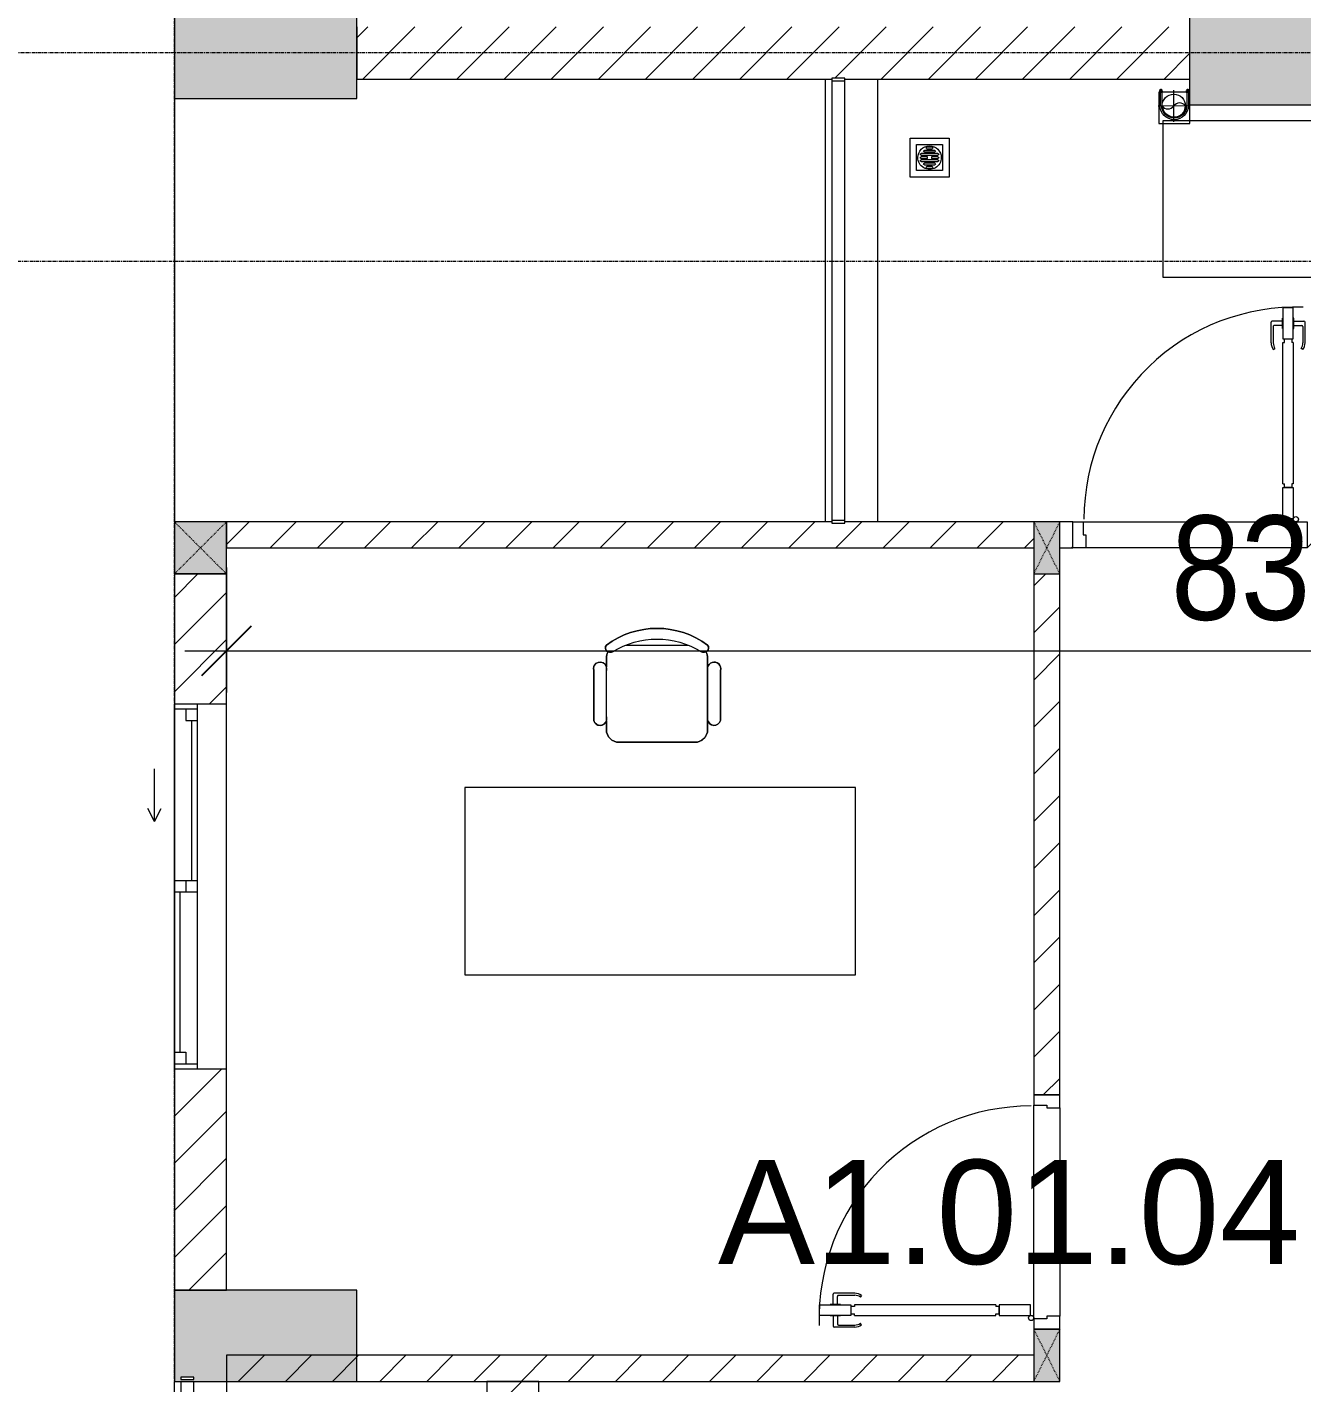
# Model space of a CAD drawing. Header units: millimetres. Extents: x 962 to 241049, y -15958 to 84407.
# Drawn here: x 96266 to 101162, y 40231 to 45436 of the extents above; entities that cross this region are included whole.
import ezdxf

# ---------------------------------------------------------------- set-up
doc = ezdxf.new("R2010")
doc.units = ezdxf.units.MM
for name, pattern in [('Dash', [6, 3, -3]), ('Grid Line', [22.225, 12.7, -3.175, 3.175, -3.175]), ('IMPORT-CENTER _3_', [10.16, 6.35, -1.27, 1.27, -1.27])]:
    doc.linetypes.add(name, pattern=pattern)
for name, color, linetype, lineweight in [('0-1', 7, 'Continuous', 5), ('A-ANNO-DIMS', 211, 'Continuous', 9), ('A-ANNO-DIMS-160', 211, 'Continuous', 9), ('A-AREA-IDEN', 2, 'Continuous', 9), ('A-DETL-GENF-1', 9, 'Continuous', 9), ('A-DOOR-1', 254, 'Continuous', 9), ('A-DOOR-2', 9, 'Continuous', 9), ('A-FLOR-1', 250, 'Continuous', 9), ('A-FLOR-2', 9, 'Continuous', 9), ('A-FLOR-HRAL', 11, 'Continuous', 9), ('A-FLOR-HRAL-1', 254, 'Continuous', 9), ('A-FLOR-HRAL-2', 9, 'Continuous', 9), ('A-GLAZ', 151, 'Continuous', 9), ('A-WALL', 113, 'Continuous', 9), ('A-WALL-1', 253, 'Continuous', 18), ('A-WALL-2', 9, 'Continuous', 9), ('A-WALL-3', 113, 'Continuous', 18), ('A-WALL-PATT-1', 10, 'Continuous', 9), ('A-WALL-PATT-2', 111, 'Continuous', 9), ('G-IMPT', 8, 'Continuous', 9), ('G-IMPT-1', 254, 'Continuous', 9), ('G-IMPT-2', 8, 'IMPORT-CENTER _3_', 9), ('I-FURN', 30, 'Continuous', 9), ('I-FURN-1', 254, 'Continuous', 9), ('M-EQPM', 50, 'Continuous', 9), ('S-COLS', 52, 'Continuous', 9), ('S-COLS-1', 52, 'Continuous', 5), ('S-COLS-2', 7, 'Continuous', 18), ('S-COLS-3', 250, 'Continuous', 9), ('S-COLS-4', 254, 'Continuous', 9), ('S-COLS-5', 253, 'Continuous', 18), ('S-COLS-6', 52, 'Continuous', 18), ('S-COLS-7', 52, 'Dash', 9), ('S-COLS-HDLN', 52, 'Dash', 9), ('S-COLS-HDLN-1', 9, 'Dash', 9), ('S-GRID-1', 1, 'Grid Line', 9)]:
    doc.layers.add(name, color=color, linetype=linetype, lineweight=lineweight)
doc.styles.add('Arial_11', font='arial_0.ttf', dxfattribs={"height": 400})
doc.styles.add('UTM Avo', font='UTM Avo.ttf', dxfattribs={"width": 0.9, "height": 400})
doc.dimstyles.new('1_Dim_chi_tiet_2_5_1', dxfattribs={"dimscale": 304.8, "dimtxt": 399.720379, "dimasz": 0.629921, "dimexe": 0.524934, "dimexo": 0.0625, "dimgap": 0.052493, "dimtad": 1, "dimdec": 0, "dimrnd": 5, "dimzin": 0, "dimdsep": 46, "dimtxsty": 'UTM Avo', "dimblk1": 'OBLIQUE', "dimblk2": 'OBLIQUE', "dimsah": 1, "dimcen": 0.09, "dimdle": 0.524934, "dimazin": 0, "dimtfac": 1, "dimtdec": 4, "dimtix": 1, "dimtmove": 0, "dimatfit": 3, "dimfxl": 1.049869, "dimfxlon": 1, "dimtvp": 1, "dimtolj": 1, "dimtzin": 0, "dimarcsym": 2})
pattern_1 = [(45, (0, 0), (-90.50967, 90.50967), [])]
pattern_2 = [(45, (63179.03, 0), (-90.50967, 90.50967), [])]

# ---------------------------------------------------------------- blocks, each defined once
blk = doc.blocks.new('M_Concrete-Rectangular-Column2 - 400x1300-812637-TKCS_MB TẦNG 1')
at = {"layer": 'S-COLS'}
blk.add_hatch(color=256, dxfattribs=at).paths.add_polyline_path([(-650, 200), (-650, -200), (650, -200), (650, 200), (-180.7, 200)])
at = {"layer": 'S-COLS-2'}
for p, q in [((-650, 200), (650, 200)), ((-650, -200), (-650, 200)), ((650, 200), (650, -200)), ((650, -200), (-650, -200))]:
    blk.add_line(p, q, dxfattribs=at)
blk = doc.blocks.new('NCV_TKTC_KET CAU_rvt-1-TKCS_MB TẦNG 1')
at = {"layer": 'S-COLS-1'}
blk.add_hatch(color=256, dxfattribs=at).paths.add_polyline_path([(34352.6, 45161.9), (34352.6, 45511.9), (33727.6, 45511.9), (33727.6, 45506.9), (33677.6, 45506.9), (33677.6, 45511.9), (33652.6, 45511.9), (33652.6, 45161.9), (33727.6, 45161.9)])
h = blk.add_hatch(color=256, dxfattribs=at)
h.paths.add_polyline_path([(34352.6, 40236.9), (34352.6, 40586.9), (33652.6, 40586.9), (33652.6, 40236.9), (33727.6, 40236.9)])
h.paths.add_polyline_path([(33727.6, 40243.7), (33677.6, 40243.7), (33677.6, 40253.7), (33727.6, 40253.7)])
at = {"layer": 'A-FLOR-1'}
blk.add_line((33652.6, 45161.9), (33652.6, 43536.9), dxfattribs=at)
at = {"layer": 'S-COLS-2'}
for p, q in [((33652.6, 45511.9), (33652.6, 45161.9)), ((34352.6, 45161.9), (34352.6, 45511.9)), ((33652.6, 45161.9), (34352.6, 45161.9)), ((33652.6, 40586.9), (33652.6, 40236.9)), ((34352.6, 40586.9), (33652.6, 40586.9)), ((34352.6, 40236.9), (34352.6, 40586.9)), ((33652.6, 40236.9), (34352.6, 40236.9))]:
    blk.add_line(p, q, dxfattribs=at)
at = {"layer": 'S-COLS-3', "rotation": 180}
blk.add_blockref('M_Concrete-Rectangular-Column2 - 400x1300-812637-TKCS_MB TẦNG 1', (38202.6, 45336.9), dxfattribs=at)
blk = doc.blocks.new('DOOR_CW_01 CANH MO-PANEL KINH - DIW_01-900x2200-CỬA GỖ VÂN LAMINATE-V4-TKCS_MB TẦNG 1')
at = {"layer": 'A-DETL-GENF-1'}
for p, q in [((-397, 872), (-357, 872)), ((-397, 752), (-397, 872)), ((-357, 872), (-357, 752)), ((-442, 737), (-442, 816.5)), ((-399, 820.5), (-438, 820.5)), ((-434, 799.5), (-434, 737)), ((-399, 803.5), (-430, 803.5)), ((-399, 831.8), (-397, 831.8)), ((-399, 792.2), (-399, 831.8)), ((-397, 792.2), (-399, 792.2)), ((-397, 792.2), (-397, 831.8)), ((-357, 792.2), (-357, 831.8)), ((-355, 831.8), (-357, 831.8)), ((-357, 792.2), (-355, 792.2)), ((-355, 792.2), (-355, 831.8)), ((-355, 820.5), (-316, 820.5)), ((-355, 803.5), (-324, 803.5)), ((-320, 799.5), (-320, 737)), ((-312, 737), (-312, 816.5)), ((-357, 752), (-397, 752)), ((-397, 738), (-391, 738)), ((-397, 738), (-397, 196)), ((-363, 752), (-391, 752)), ((-391, 752), (-391, 738)), ((-363, 738), (-363, 752)), ((-357, 738), (-363, 738)), ((-357, 196), (-357, 738)), ((-433.9, 711.2), (-427.3, 715.8)), ((-320.1, 711.2), (-326.7, 715.8)), ((-397, 196), (-391, 196)), ((-357, 182), (-397, 182)), ((-397, 182), (-397, 62)), ((-391, 196), (-391, 182)), ((-391, 182), (-363, 182)), ((-357, 196), (-363, 196)), ((-363, 182), (-363, 196)), ((-357, 62), (-357, 182)), ((-397, 62), (-357, 62))]:
    blk.add_line(p, q, dxfattribs=at)
blk.add_circle((-407, 60), 10, dxfattribs=at)
for centre, radius, start, end in [((-407, 60), 814, 360, 92), ((-438, 816.5), 4, 90, 180), ((-430, 799.5), 4, 90, 180), ((-324, 799.5), 4, 360, 90), ((-316, 816.5), 4, 0, 90), ((-397, 737), 45, 180, 215), ((-397, 737), 37, 180, 215), ((-357, 737), 37, 325, 0), ((-357, 737), 45, 325, 0)]:
    blk.add_arc(centre, radius, start, end, dxfattribs=at)
at = {"layer": 'A-DOOR-2'}
for p, q in [((-410, 50), (-450, 50)), ((-450, 50), (-450, -50)), ((-410, 0), (-410, 50)), ((-400, 0), (-410, 0)), ((-407, 50), (-382, 50)), ((-400, -50), (-400, 0)), ((410, 0), (400, 0)), ((400, 0), (400, -50)), ((450, 50), (410, 50)), ((410, 50), (410, 0)), ((450, -50), (450, 50)), ((-450, -50), (-400, -50)), ((400, -50), (450, -50))]:
    blk.add_line(p, q, dxfattribs=at)
blk = doc.blocks.new('BAN LV A - BAN LV A_dwg_ban hoc2-348006-TKCS_MB TẦNG 1')
at = {"layer": 'I-FURN'}
for p, q in [((145.8, 437.4), (-145.8, 437.4)), ((-194.4, 388.8), (-194.4, 113.4)), ((194.4, 113.4), (194.4, 388.8)), ((-243, 354.4), (-243, 162)), ((194.4, 351.4), (194.4, 150.8)), ((243.7, 162), (243.7, 354.4)), ((-120.5, 64.8), (120.5, 64.8))]:
    blk.add_line(p, q, dxfattribs=at)
at = {"layer": 'I-FURN', "flags": 128}
blk.add_lwpolyline([(-737.8, 610.5), (-737.8, 1330.5), (-154.9, 1330.5), (762.2, 1330.5), (762.2, 610.5)], close=True, dxfattribs=at)
at = {"layer": 'I-FURN'}
for centre, radius, start, end in [((-145.8, 388.8), 48.6, 90, 180), ((145.8, 388.8), 48.6, 360, 90), ((-218.7, 347.3), 25.3, 343.7398, 163.7398), ((219.4, 347.3), 25.3, 16.2602, 170.7054), ((-218.7, 154.9), 25.3, 163.7398, 16.2602), ((219.4, 154.9), 25.3, 189.2946, 16.2602), ((-145.8, 113.4), 48.6, 180, 207.5844), ((145.8, 113.4), 48.6, 332.4156, 0), ((-180.2, 75.4), 17.8, 57.9726, 216.6901), ((0, 324), 324, 233.1301, 306.8699), ((0, 359.3), 318.2, 237.5758, 302.4242), ((180.2, 75.4), 17.8, 323.3099, 122.0274)]:
    blk.add_arc(centre, radius, start, end, dxfattribs=at)
blk = doc.blocks.new('BAN LV A - BAN LV A_dwg-348005-TKCS_MB TẦNG 1')
at = {"extrusion": (0, 0, -1), "zscale": -1, "rotation": 180}
blk.add_blockref('BAN LV A - BAN LV A_dwg_ban hoc2-348006-TKCS_MB TẦNG 1', (-729, 1383.7), dxfattribs=at)
blk = doc.blocks.new('BAN LV A - BAN LV A-348231-TKCS_MB TẦNG 1')
at = {"layer": 'I-FURN-1'}
for p, q in [((534.6, 1270.3), (534.6, 1235.9)), ((923.4, 1232.9), (923.4, 1270.3)), ((486, 1221.7), (486, 1029.3)), ((972.7, 1029.3), (972.7, 1221.7)), ((534.6, 1029.3), (534.6, 994.9)), ((923.4, 994.9), (923.4, 1032.3)), ((583.2, 946.3), (874.8, 946.3)), ((1491.2, 773.2), (-8.8, 773.2)), ((-8.8, 773.2), (-8.8, 53.2)), ((1491.2, 53.2), (1491.2, 773.2)), ((-8.8, 53.2), (1491.2, 53.2))]:
    blk.add_line(p, q, dxfattribs=at)
for centre, radius, start, end in [((729, 1059.7), 324, 53.1301, 126.8699), ((548.9, 1308.3), 17.8, 143.3099, 240.596), ((909.2, 1308.3), 17.8, 299.404, 36.6901), ((510.3, 1228.8), 25.3, 16.2602, 196.2602), ((583.2, 1270.3), 48.6, 152.4156, 180), ((874.8, 1270.3), 48.6, 360, 27.5844), ((948.4, 1228.8), 25.3, 343.7398, 170.7054), ((510.3, 1036.4), 25.3, 196.2602, 343.7398), ((583.2, 994.9), 48.6, 180, 270), ((874.8, 994.9), 48.6, 270, 360), ((948.4, 1036.4), 25.3, 189.2946, 343.7398)]:
    blk.add_arc(centre, radius, start, end, dxfattribs=at)
blk.add_blockref('BAN LV A - BAN LV A_dwg-348005-TKCS_MB TẦNG 1', (0, 0))
blk = doc.blocks.new('MAY GIAT - MAY GIAT_dwg-348053-TKCS_MB TẦNG 1')
at = {"layer": 'G-IMPT-1', "flags": 128}
blk.add_lwpolyline([(5, 596.6), (5, 2.3), (605, 2.3), (605, 596.6)], close=True, dxfattribs=at)
blk = doc.blocks.new('MAY GIAT - MAY GIAT-348233-TKCS_MB TẦNG 1')
at = {"layer": 'I-FURN-1'}
for p, q in [((5, 596.6), (5, 2.3)), ((605, 596.6), (5, 596.6)), ((605, 2.3), (605, 596.6)), ((5, 2.3), (605, 2.3))]:
    blk.add_line(p, q, dxfattribs=at)
blk.add_blockref('MAY GIAT - MAY GIAT_dwg-348053-TKCS_MB TẦNG 1', (0, 0))
blk = doc.blocks.new('Railing - 50 x 10mm-457210-TKCS_MB TẦNG 1')
at = {"layer": 'A-FLOR-HRAL-2'}
for p, q in [((25, 5), (-25, 5)), ((-25, 5), (-25, -5)), ((25, -5), (25, 5)), ((-25, -5), (25, -5))]:
    blk.add_line(p, q, dxfattribs=at)
blk = doc.blocks.new('Railing - Railing-893088-TKCS_MB TẦNG 1')
at = {"layer": 'A-FLOR-HRAL-2'}
for p, q in [((13269.1, 35969.6), (13269.1, 34280.8)), ((13319.1, 34280.8), (13319.1, 35969.6))]:
    blk.add_line(p, q, dxfattribs=at)
for p in [(13294.1, 35974.6), (13294.1, 34275.8)]:
    blk.add_blockref('Railing - 50 x 10mm-457210-TKCS_MB TẦNG 1', p)
blk = doc.blocks.new('G1_SOF - BO TRU - 100x200-745959-TKCS_MB TẦNG 1')
at = {"layer": 'S-COLS'}
blk.add_hatch(color=256, dxfattribs=at).paths.add_polyline_path([(50, -100), (50, 100), (-50, 100), (-50, -100)])
at = {"layer": 'S-COLS-5'}
for p, q in [((50, 100), (-50, 100)), ((-50, 100), (-50, -100)), ((50, -100), (50, 100)), ((-50, -100), (50, -100))]:
    blk.add_line(p, q, dxfattribs=at)
at = {"layer": 'S-COLS-HDLN-1'}
for p, q in [((50, 100), (-50, -100)), ((-50, 100), (50, -100))]:
    blk.add_line(p, q, dxfattribs=at)
blk = doc.blocks.new('DOOR_CW_01 CANH MO-PANEL KINH - DIG_01-900x2200-CỬA NHÔM KÍNH-400860-TKCS_MB TẦNG 1')
at = {"layer": 'A-DETL-GENF-1'}
for p, q in [((-397, -182), (-397, -62)), ((-397, -62), (-357, -62)), ((-357, -62), (-357, -182)), ((-357, -182), (-397, -182)), ((-397, -196), (-391, -196)), ((-397, -738), (-397, -196)), ((-391, -196), (-391, -182)), ((-391, -182), (-363, -182)), ((-363, -182), (-363, -196)), ((-357, -196), (-363, -196)), ((-357, -196), (-357, -738)), ((-433.9, -711.2), (-427.3, -715.8)), ((-320.1, -711.2), (-326.7, -715.8)), ((-442, -737), (-442, -816.5)), ((-434, -799.5), (-434, -737)), ((-397, -738), (-391, -738)), ((-357, -752), (-397, -752)), ((-397, -752), (-397, -872)), ((-391, -752), (-391, -738)), ((-363, -752), (-391, -752)), ((-357, -738), (-363, -738)), ((-363, -738), (-363, -752)), ((-357, -872), (-357, -752)), ((-320, -799.5), (-320, -737)), ((-312, -737), (-312, -816.5)), ((-399, -820.5), (-438, -820.5)), ((-399, -803.5), (-430, -803.5)), ((-399, -792.2), (-399, -831.8)), ((-397, -792.2), (-399, -792.2)), ((-399, -831.8), (-397, -831.8)), ((-397, -792.2), (-397, -831.8)), ((-357, -792.2), (-357, -831.8)), ((-357, -792.2), (-355, -792.2)), ((-355, -831.8), (-357, -831.8)), ((-355, -792.2), (-355, -831.8)), ((-355, -803.5), (-324, -803.5)), ((-355, -820.5), (-316, -820.5)), ((-397, -872), (-357, -872))]:
    blk.add_line(p, q, dxfattribs=at)
blk.add_circle((-407, -60), 10, dxfattribs=at)
for centre, radius, start, end in [((-407, -60), 814, 268, 0), ((-397, -737), 45, 145, 180), ((-397, -737), 37, 145, 180), ((-357, -737), 37, 0, 35), ((-357, -737), 45, 360, 35), ((-438, -816.5), 4, 180, 270), ((-430, -799.5), 4, 180, 270), ((-324, -799.5), 4, 270, 0), ((-316, -816.5), 4, 270, 0)]:
    blk.add_arc(centre, radius, start, end, dxfattribs=at)
at = {"layer": 'A-DOOR-2'}
for p, q in [((-450, -50), (-450, 50)), ((-450, 50), (-400, 50)), ((-400, 50), (-400, 0)), ((400, 0), (400, 50)), ((400, 50), (450, 50)), ((450, 50), (450, -50)), ((-410, -50), (-450, -50)), ((-410, 0), (-410, -50)), ((-400, 0), (-410, 0)), ((-407, -50), (-382, -50)), ((410, 0), (400, 0)), ((410, -50), (410, 0)), ((450, -50), (410, -50))]:
    blk.add_line(p, q, dxfattribs=at)
blk = doc.blocks.new('NCV_TKTC_TANG 1_rvt-1-TKCS_MB TẦNG 1')
at = {"layer": 'A-WALL-PATT-1'}
h = blk.add_hatch(dxfattribs=at)
h.set_pattern_fill('FP_1', color=256, style=0, pattern_type=2)
h.set_pattern_definition(pattern_1)
h.paths.add_polyline_path([(36952.6, 43436.9), (36952.6, 43536.9), (36227.6, 43536.9), (36227.6, 43531.5), (36177.6, 43531.5), (36177.6, 43536.9), (33852.6, 43536.9), (33852.6, 43436.9), (36771.2, 43436.9)])
h = blk.add_hatch(dxfattribs=at)
h.set_pattern_fill('FP_1', color=256, style=0, pattern_type=2)
h.set_pattern_definition(pattern_1)
h.paths.add_polyline_path([(38052.6, 43436.9), (38052.6, 43536.9), (38002.6, 43536.9), (38002.6, 43436.9)])
h.paths.add_polyline_path([(37102.6, 43436.9), (37102.6, 43536.9), (37052.6, 43536.2), (37052.6, 43436.9)])
h = blk.add_hatch(dxfattribs=at)
h.set_pattern_fill('FP_1', color=256, style=0, pattern_type=2)
h.set_pattern_definition(pattern_1)
h.paths.add_polyline_path([(37052.6, 40436.9), (37052.6, 40437.3), (36953, 40436.9)])
h.paths.add_polyline_path([(36952.6, 41337.3), (37052.6, 41337.3), (37052.6, 43336.5), (36952.6, 43336.5), (36952.6, 41605.8)])
h = blk.add_hatch(dxfattribs=at)
h.set_pattern_fill('FP_1', color=256, style=0, pattern_type=2)
h.set_pattern_definition(pattern_1)
h.paths.add_polyline_path([(36952.6, 40236.9), (36952.6, 40336.9), (33852.6, 40336.9), (33852.6, 40236.9), (36771.2, 40236.9)])
at = {"layer": 'A-FLOR-2'}
for p, q in [((37952.6, 43436.9), (37152.6, 43436.9)), ((36952.6, 40477.3), (36952.6, 41297.3)), ((37052.6, 41287.3), (37052.6, 40487.3))]:
    blk.add_line(p, q, dxfattribs=at)
at = {"layer": 'A-WALL-1'}
for p, q in [((36177.6, 43536.9), (33852.6, 43536.9)), ((33852.6, 43536.9), (33852.6, 43436.9)), ((36952.6, 43536.9), (36227.6, 43536.9)), ((37102.6, 43536.9), (37052.6, 43536.9)), ((37102.6, 43436.9), (37102.6, 43536.9)), ((33852.6, 43436.9), (36952.6, 43436.9)), ((37052.6, 43436.9), (37102.6, 43436.9)), ((36952.6, 43336.5), (36952.6, 41337.3)), ((37052.6, 43336.5), (36952.6, 43336.5)), ((37052.6, 41337.3), (37052.6, 43336.5)), ((36952.6, 41337.3), (37052.6, 41337.3)), ((37052.6, 40437.3), (36952.6, 40437.3)), ((36952.6, 40336.9), (33852.6, 40336.9)), ((33852.6, 40336.9), (33852.6, 40236.9)), ((33852.6, 40236.9), (36952.6, 40236.9))]:
    blk.add_line(p, q, dxfattribs=at)
at = {"layer": 'A-WALL-2'}
for p, q in [((36152.6, 43536.9), (36152.6, 45236.9)), ((36352.6, 45236.9), (36352.6, 43536.9)), ((37142.6, 43536.9), (37962.6, 43536.9)), ((37952.6, 43436.9), (37152.6, 43436.9)), ((36952.6, 40477.3), (36952.6, 41297.3)), ((37052.6, 41287.3), (37052.6, 40487.3))]:
    blk.add_line(p, q, dxfattribs=at)
at = {"layer": 'A-DOOR-1'}
for name, p, rotation in [('DOOR_CW_01 CANH MO-PANEL KINH - DIG_01-900x2200-CỬA NHÔM KÍNH-400860-TKCS_MB TẦNG 1', (37552.6, 43486.9), 180), ('DOOR_CW_01 CANH MO-PANEL KINH - DIW_01-900x2200-CỬA GỖ VÂN LAMINATE-V4-TKCS_MB TẦNG 1', (37002.6, 40887.3), 89.99999999999889)]:
    blk.add_blockref(name, p, dxfattribs=dict(at, rotation=rotation))
at = {"layer": 'A-FLOR-HRAL-1'}
blk.add_blockref('Railing - Railing-893088-TKCS_MB TẦNG 1', (22908.5, 9260.7), dxfattribs=at)
at = {"layer": 'I-FURN-1', "rotation": 89.99999999999874}
blk.add_blockref('MAY GIAT - MAY GIAT-348233-TKCS_MB TẦNG 1', (38044.8, 44471.5), dxfattribs=at)
at = {"layer": 'I-FURN-1'}
blk.add_blockref('BAN LV A - BAN LV A-348231-TKCS_MB TẦNG 1', (34776.9, 41744.2), dxfattribs=at)
at = {"layer": 'S-COLS-4'}
for p in [(37002.6, 43436.9), (37002.6, 40336.9)]:
    blk.add_blockref('G1_SOF - BO TRU - 100x200-745959-TKCS_MB TẦNG 1', p, dxfattribs=at)
blk = doc.blocks.new('1_FAMILY RVT - W01-WxH 1400x1400xmm-389822-TKCS_MB TẦNG 1')
at = {"layer": 'A-GLAZ'}
for p, q in [((248.4, 172.39), (299.2, 197.79)), ((248.4, 172.39), (299.2, 146.99)), ((248.4, 172.39), (451.6, 172.39)), ((-700, 96.19), (-700, -103.81)), ((700, 96.19), (-700, 96.19)), ((-700, 96.19), (-636.5, 96.19)), ((-680.95, 96.19), (-680.95, 7.29)), ((-636.5, 96.19), (-22.225, 96.19)), ((-636.5, 96.19), (-636.5, 51.74)), ((-636.5, 73.965), (-22.225, 73.965)), ((-22.225, 7.29), (-22.225, 96.19)), ((-22.225, 96.19), (22.225, 96.19)), ((22.225, 96.19), (680.95, 96.19)), ((22.225, 96.19), (22.225, 7.29)), ((680.95, 96.19), (700, 96.19)), ((680.95, 96.19), (680.95, 7.29)), ((700, -103.81), (700, 96.19)), ((-700, 7.29), (-680.95, 7.29)), ((-636.5, 51.74), (-680.95, 51.74)), ((-680.95, 7.29), (-22.225, 7.29)), ((22.225, 51.74), (-22.225, 51.74)), ((-22.225, 7.29), (22.225, 7.29)), ((22.225, 29.515), (636.5, 29.515)), ((22.225, 7.29), (636.5, 7.29)), ((636.5, 51.74), (636.5, 7.29)), ((680.95, 51.74), (636.5, 51.74)), ((636.5, 7.29), (700, 7.29)), ((-700, -103.81), (700, -103.81))]:
    blk.add_line(p, q, dxfattribs=at)
blk = doc.blocks.new('Railing - 50 x 10mm-1251311-TKCS_MB TẦNG 1')
at = {"layer": 'A-FLOR-HRAL'}
for p, q in [((25, 5), (-25, 5)), ((-25, 5), (-25, -5)), ((25, -5), (25, 5)), ((-25, -5), (25, -5))]:
    blk.add_line(p, q, dxfattribs=at)
blk = doc.blocks.new('Railing - Railing-1598316-TKCS_MB TẦNG 1')
at = {"layer": 'A-FLOR-HRAL'}
for p, q in [((33677.6, 40236.9), (33677.6, 37391.9)), ((33727.6, 37391.9), (33727.6, 40236.9))]:
    blk.add_line(p, q, dxfattribs=at)
for p in [(33702.6, 40248.7), (33702.6, 37386.9)]:
    blk.add_blockref('Railing - 50 x 10mm-1251311-TKCS_MB TẦNG 1', p)
blk = doc.blocks.new('TKTC_XREF_251221_MB TANG 1 - TKTC_XREF_260130_MB TANG 1_dwg_THU NUOC - THU NUOC-444531-TKCS_MB TẦNG 1-4202124-TKCS_MB TẦNG 1')
at = {"layer": 'M-EQPM'}
for p, q in [((-23.3, 10.8), (40.9, 10.8)), ((40.9, 4.8), (-23.3, 4.8)), ((-11, 23.3), (28.5, 23.3)), ((28.5, 17.3), (-11, 17.3)), ((-1.1, 35.6), (18.5, 35.6)), ((18.5, 29.6), (-1.1, 29.6)), ((-23.3, -13.6), (40.9, -13.6)), ((40.9, -19.6), (-23.3, -19.6)), ((-11, -26.1), (28.5, -26.1)), ((28.5, -32.1), (-11, -32.1)), ((-1.1, -38.5), (18.5, -38.5)), ((18.5, -44.5), (-1.1, -44.5))]:
    blk.add_line(p, q, dxfattribs=at)
at = {"layer": 'M-EQPM', "flags": 128}
for points in [[(83.7, -79.4), (83.7, 70.6), (-66.3, 70.6), (-66.3, -79.4)], [(58.7, -54.4), (58.7, 45.6), (-41.3, 45.6), (-41.3, -54.4)]]:
    blk.add_lwpolyline(points, close=True, dxfattribs=at)
for points in [[(-23.3, -1.2), (0.7, -1.2), (0.7, -7.2), (-23.3, -7.2)], [(40.9, -7.2), (16.7, -7.2), (16.7, -1.2), (40.9, -1.2)]]:
    blk.add_lwpolyline(points, dxfattribs=at)
at = {"layer": 'M-EQPM'}
for centre, radius, start, end in [((8.7, -4.4), 45, 360, 180), ((8.7, -4.4), 45, 360, 180), ((-23.3, 7.8), 3, 90, 270), ((-11, 20.3), 3, 90, 270), ((-1.1, 32.6), 3, 90, 270), ((18.5, 32.6), 3, 270, 90), ((28.5, 20.3), 3, 270, 90), ((40.9, 7.8), 3, 270, 90), ((8.7, -4.4), 45, 180, 360), ((8.7, -4.4), 45, 180, 360), ((-23.3, -4.2), 3, 90, 270), ((-23.3, -16.6), 3, 90, 270), ((-11, -29.1), 3, 90, 270), ((-1.1, -41.5), 3, 90, 270), ((18.5, -41.5), 3, 270, 90), ((28.5, -29.1), 3, 270, 90), ((40.9, -4.2), 3, 270, 90), ((40.9, -16.6), 3, 270, 90)]:
    blk.add_arc(centre, radius, start, end, dxfattribs=at)
blk = doc.blocks.new('TKTC_XREF_251221_MB TANG 1 - TKTC_XREF_260130_MB TANG 1_dwg_CUM U_DN100-4202115-TKCS_MB TẦNG 1')
at = {"layer": 'G-IMPT'}
blk.add_hatch(color=256, dxfattribs=at).paths.add_polyline_path([(0, -61), (0, -57), (14.8, -55.1), (28.5, -49.4), (40.3, -40.3), (49.4, -28.5), (55.1, -14.8), (57, 0), (55.1, 14.8), (49.4, 28.5), (40.3, 40.3), (28.5, 49.4), (14.8, 55.1), (0, 57), (0, 61), (15.8, 58.9), (30.5, 52.8), (43.1, 43.1), (52.8, 30.5), (58.9, 15.8), (61, 0), (58.9, -15.8), (52.8, -30.5), (43.1, -43.1), (30.5, -52.8), (15.8, -58.9)])
for p, q in [((-79.1, 66.6), (-79.1, 63.4)), ((-76.6, 66.6), (-76.6, 63.4)), ((-74.6, 66.6), (-74.6, 63.4)), ((-72.7, 69.3), (-72.7, 60.7)), ((-66.9, 67.9), (-71.7, 67.9)), ((-65, 69), (0, 69)), ((-66.9, 62.1), (-71.7, 62.1)), ((-79.1, -63.4), (-79.1, -66.6)), ((-76.6, -63.4), (-76.6, -66.6)), ((-74.6, -63.4), (-74.6, -66.6)), ((-72.7, -60.7), (-72.7, -69.3)), ((-66.9, -62.1), (-71.7, -62.1)), ((-66.9, -67.9), (-71.7, -67.9)), ((-65, -69), (0, -69))]:
    blk.add_line(p, q, dxfattribs=at)
at = {"layer": 'G-IMPT', "flags": 128}
for points in [[(-72.7, 67.6), (-78.1, 67.6), (-78.1, 62.4), (-72.7, 62.4)], [(-71.7, 59.2), (-66.9, 59.2), (-66.9, 70.8), (-71.7, 70.8)], [(-66.9, 70.8), (-66.9, 72.7), (-65, 72.7), (-65, 57.3), (-66.9, 57.3), (-66.9, 59.2)], [(-65, 61), (0, 61), (0, 57)], [(-72.7, -62.4), (-78.1, -62.4), (-78.1, -67.6), (-72.7, -67.6)], [(-71.7, -70.8), (-66.9, -70.8), (-66.9, -59.2), (-71.7, -59.2)], [(-66.9, -59.2), (-66.9, -57.3), (-65, -57.3), (-65, -72.7), (-66.9, -72.7), (-66.9, -70.8)], [(-65, -61), (0, -61), (0, -57)]]:
    blk.add_lwpolyline(points, dxfattribs=at)
at = {"layer": 'G-IMPT'}
for centre, radius, start, end in [((-78.1, 66.6), 0.96, 90, 180), ((-71.1, 69.3), 1.56, 112.61986, 247.38014), ((-67.9, 65), 4.8, 143.1301, 216.8699), ((0, 0), 69, 270, 90), ((-78.1, 63.4), 0.96, 180, 270), ((-71.1, 60.7), 1.56, 112.61986, 247.38014), ((0, 0), 61, 270, 90), ((0, 0), 57, 270, 90), ((-78.1, -63.4), 0.96, 90, 180), ((-71.1, -60.7), 1.56, 112.61986, 247.38014), ((-67.9, -65), 4.8, 143.1301, 216.8699), ((-78.1, -66.6), 0.96, 180, 270), ((-71.1, -69.3), 1.56, 112.61986, 247.38014)]:
    blk.add_arc(centre, radius, start, end, dxfattribs=at)
blk = doc.blocks.new('TKTC_XREF_251221_MB TANG 1 - TKTC_XREF_260130_MB TANG 1_dwg_$cc-4202114-TKCS_MB TẦNG 1')
at = {"layer": 'G-IMPT'}
blk.add_circle((0, 0), 0.5, dxfattribs=at)
for centre, radius, start, end in [((0, 0), 0.5, 90, 270), ((0.188, 0.25), 0.313, 126.8699, 233.1301), ((-0.188, -0.25), 0.313, 306.8699, 53.1301)]:
    blk.add_arc(centre, radius, start, end, dxfattribs=at)
at = {"layer": 'G-IMPT-2'}
for p, q in [((0, -0.673), (0, 0.673)), ((-0.673, 0), (0.673, 0))]:
    blk.add_line(p, q, dxfattribs=at)
blk = doc.blocks.new('TKTC_XREF_251221_MB TANG 1 - TKTC_XREF_260130_MB TANG 1_dwg-4202109-TKCS_MB TẦNG 1')
at = {"layer": 'G-IMPT'}
blk.add_line((-169499.1, -356184.7), (-169499.1, -357809.7), dxfattribs=at)
at = {"layer": 'G-IMPT', "flags": 128}
blk.add_lwpolyline([(-165718.7, -356280.2), (-165599.2, -356280.2), (-165599.2, -356160.2), (-165718.7, -356160.2)], close=True, dxfattribs=at)
at = {"xscale": 90.00000000005122, "yscale": 90.00000000005122, "zscale": 90.00000000005122, "rotation": 90.37402677993775}
blk.add_blockref('TKTC_XREF_251221_MB TANG 1 - TKTC_XREF_260130_MB TANG 1_dwg_$cc-4202114-TKCS_MB TẦNG 1', (-165661.1, -356213), dxfattribs=at)
at = {"extrusion": (0, 0, -1), "xscale": 0.7894736842105242, "yscale": 0.7894736842105242, "zscale": -0.7894736842105242, "rotation": 269.9999999984438}
blk.add_blockref('TKTC_XREF_251221_MB TANG 1 - TKTC_XREF_260130_MB TANG 1_dwg_CUM U_DN100-4202115-TKCS_MB TẦNG 1', (165659.4, -356211.5), dxfattribs=at)
at = {"extrusion": (0, 0, -1), "zscale": -1, "rotation": 180}
blk.add_blockref('TKTC_XREF_251221_MB TANG 1 - TKTC_XREF_260130_MB TANG 1_dwg_THU NUOC - THU NUOC-444531-TKCS_MB TẦNG 1-4202124-TKCS_MB TẦNG 1', (166607.8, -356415.8), dxfattribs=at)
blk = doc.blocks.new('TKTC_XREF_251221_MB TANG 1 - TKTC_XREF_251221_MB TANG 1-2038492-TKCS_MB TẦNG 1')
blk.add_blockref('TKTC_XREF_251221_MB TANG 1 - TKTC_XREF_260130_MB TANG 1_dwg-4202109-TKCS_MB TẦNG 1', (169499.1, 384109.7))
blk = doc.blocks.new('G1_SOF - BO TRU - 200x200-3050151-TKCS_MB TẦNG 1')
at = {"layer": 'S-COLS-HDLN'}
for p, q in [((-100, 100), (100, -100)), ((100, 100), (-100, -100))]:
    blk.add_line(p, q, dxfattribs=at)
blk = doc.blocks.new('DIMBLOCK356-TKCS_MB TẦNG 1')
at = {"layer": 'A-ANNO-DIMS-160'}
for p, q in [((97031.6, 43361.2), (97031.6, 42881.2)), ((97031.6, 43041.2), (97031.6, 43361.2)), ((105381.6, 43361.2), (105381.6, 42881.2)), ((105381.6, 43041.2), (105381.6, 43361.2)), ((96871.6, 43041.2), (105541.6, 43041.2))]:
    blk.add_line(p, q, dxfattribs=at)
at = {"layer": 'A-ANNO-DIMS-160', "lineweight": 25}
for p, q in [((97031.6, 43041.2), (97127.6, 43137.2)), ((105381.6, 43041.2), (105477.6, 43137.2)), ((97031.6, 43041.2), (96935.6, 42945.2)), ((105381.6, 43041.2), (105285.6, 42945.2))]:
    blk.add_line(p, q, dxfattribs=at)
at = {"layer": 'A-ANNO-DIMS-160', "color": 0, "insert": (100658.8, 43560.8), "char_height": 400, "width": 1314.636, "attachment_point": 1, "line_spacing_factor": 1.110334, "style": 'UTM Avo'}
blk.add_mtext('8350', dxfattribs=at)
blk = doc.blocks.new('_Oblique')
at = {"color": 0, "linetype": 'ByBlock', "lineweight": -2}
blk.add_line((-0.5, -0.5), (0.5, 0.5), dxfattribs=at)

msp = doc.modelspace()

# ---------------------------------------------------------------- hatches: boundary and pattern name
at = {"layer": 'A-WALL-PATT-2'}
h = msp.add_hatch(dxfattribs=at)
h.set_pattern_fill('FP_1', color=256, style=0, pattern_type=2)
h.set_pattern_definition(pattern_2)
h.paths.add_polyline_path([(99356.6, 45236.9), (99356.6, 45240.3), (99406.6, 45240.3), (99406.6, 45236.9), (100731.6, 45236.9), (100731.6, 45436.9), (97531.6, 45436.9), (97532.2, 45236.9), (98338.2, 45236.9)])
h = msp.add_hatch(dxfattribs=at)
h.set_pattern_fill('FP_1', color=256, style=0, pattern_type=2)
h.set_pattern_definition(pattern_2)
h.paths.add_polyline_path([(97031.6, 40586.9), (97031.6, 41437.4), (96831.6, 41437.4), (96831.6, 40586.9)])
h.paths.add_polyline_path([(96831.6, 42837.4), (97031.6, 42837.4), (97031.6, 43336.9), (96831.6, 43336.9)])
h = msp.add_hatch(dxfattribs=at)
h.set_pattern_fill('FP_1', color=256, style=0, pattern_type=2)
h.set_pattern_definition(pattern_2)
h.paths.add_polyline_path([(98231.6, 37236.9), (98231.6, 37560.3), (98031.6, 37560.3), (98031.6, 37236.9)])
h.paths.add_polyline_path([(98231.6, 40060.3), (98231.6, 40236.9), (98031.6, 40236.9), (98031.6, 40060.3)])
at = {"layer": 'S-COLS-1'}
msp.add_hatch(color=256, dxfattribs=at).paths.add_polyline_path([(97031.6, 43336.9), (97031.6, 43536.9), (96831.6, 43536.9), (96831.6, 43336.9)])

# ---------------------------------------------------------------- linework, layer by layer
at = {"layer": 'A-WALL'}
for p, q in [((97031.6, 43336.9), (96831.6, 43336.9)), ((96831.6, 37386.9), (96831.6, 40236.9)), ((97031.6, 40236.9), (97031.6, 37386.9))]:
    msp.add_line(p, q, dxfattribs=at)
at = {"layer": 'A-WALL-3'}
for p, q in [((97531.6, 45436.9), (97531.6, 45236.9)), ((97531.6, 45236.9), (99356.6, 45236.9)), ((99406.6, 45236.9), (100731.6, 45236.9)), ((96831.6, 43336.9), (96831.6, 42837.4)), ((97031.6, 42837.4), (97031.6, 43336.9)), ((96831.6, 41437.4), (96831.6, 40586.9)), ((97031.6, 40586.9), (97031.6, 41437.4)), ((96831.6, 40586.9), (97031.6, 40586.9)), ((98231.6, 40236.9), (98031.6, 40236.9)), ((98031.6, 40236.9), (98031.6, 40060.3)), ((98231.6, 40060.3), (98231.6, 40236.9))]:
    msp.add_line(p, q, dxfattribs=at)
at = {"layer": 'S-COLS'}
msp.add_line((96831.6, 43336.9), (97031.6, 43336.9), dxfattribs=at)
at = {"layer": 'S-COLS-6'}
for p, q in [((97031.6, 43536.9), (96831.6, 43536.9)), ((96831.6, 43536.9), (96831.6, 43336.9)), ((97031.6, 43336.9), (97031.6, 43536.9))]:
    msp.add_line(p, q, dxfattribs=at)
at = {"layer": 'S-GRID-1'}
for p, q in [((96831.6, 15532), (96831.6, 78459.2)), ((98297.8, 45336.9), (94297.8, 45336.9)), ((190336.8, 45336.9), (98297.8, 45336.9)), ((96265.8, 44536.9), (92265.8, 44536.9)), ((192368.8, 44536.9), (96265.8, 44536.9))]:
    msp.add_line(p, q, dxfattribs=at)

# ---------------------------------------------------------------- block references
at = {"layer": '0-1'}
for name in ['NCV_TKTC_KET CAU_rvt-1-TKCS_MB TẦNG 1', 'NCV_TKTC_TANG 1_rvt-1-TKCS_MB TẦNG 1']:
    msp.add_blockref(name, (63179, 0), dxfattribs=at)
at = {"layer": 'A-FLOR-HRAL'}
msp.add_blockref('Railing - Railing-1598316-TKCS_MB TẦNG 1', (63179, 0), dxfattribs=at)
at = {"layer": 'A-GLAZ', "rotation": 89.9999999999999}
msp.add_blockref('1_FAMILY RVT - W01-WxH 1400x1400xmm-389822-TKCS_MB TẦNG 1', (96927.8, 42137.4), dxfattribs=at)
at = {"layer": 'M-EQPM'}
msp.add_blockref('TKTC_XREF_251221_MB TANG 1 - TKTC_XREF_251221_MB TANG 1-2038492-TKCS_MB TẦNG 1', (96831.6, 17236.9), dxfattribs=at)
at = {"layer": 'S-COLS-7'}
msp.add_blockref('G1_SOF - BO TRU - 200x200-3050151-TKCS_MB TẦNG 1', (96931.6, 43436.9), dxfattribs=at)

# ---------------------------------------------------------------- texts
at = {"layer": 'A-AREA-IDEN', "insert": (100037.5, 40681.7), "char_height": 400, "width": 2233.6, "attachment_point": 8, "line_spacing_factor": 0.936439, "style": 'Arial_11'}
msp.add_mtext('\\pt8,16,24,32,40,48,56,64,72,80,88,96,104,112,120,128,136,144,152,160,168,176,184,192,200,208,216,224,232,240,248,256;A1.01.04', dxfattribs=at)

# ---------------------------------------------------------------- dimensions: what is measured, and where the dimension line sits
at = {"layer": 'A-ANNO-DIMS'}
dim = msp.add_linear_dim(base=(105381.6, 43041.2), p1=(97031.6, 43361.2), p2=(105381.6, 43361.2), dimstyle='1_Dim_chi_tiet_2_5_1', override={"dimpost": '<>', "dimfxl": 8350}, dxfattribs=at)
dim.commit()
dim.dimension.update_dxf_attribs({"geometry": 'DIMBLOCK356-TKCS_MB TẦNG 1', "text_midpoint": (101206.6, 43264.2)})

doc.saveas('drawing.dxf')
